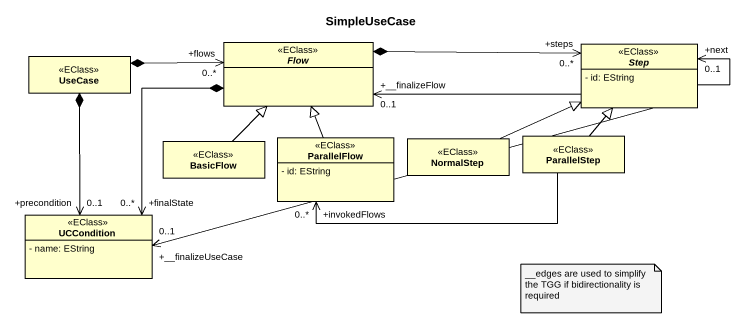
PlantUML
@startuml
title SimpleUseCase
hide circle
hide empty members
skinparam classAttributeIconSize 0
abstract class Flow <<EClass>>
class "UseCase" as UseCase_ <<EClass>>
abstract class Step <<EClass>> {
  - id: EString
}
class BasicFlow <<EClass>>
class ParallelFlow <<EClass>> {
  - id: EString
}
class NormalStep <<EClass>>
class ParallelStep <<EClass>>
class UCCondition <<EClass>> {
  - name: EString
}
Flow *-right-> "+steps\n0..*" Step
Flow *--> "+finalState\n0..*" UCCondition
UseCase_ *-right-> "+flows\n0..*" Flow
UseCase_ *--> "+precondition\n0..1" UCCondition
Step -left-> "+__finalizeFlow\n0..1" Flow
Step --> "+next\n0..1" Step
Step -left-> "+__finalizeUseCase\n0..1" UCCondition
BasicFlow -up-|> Flow
ParallelFlow -up-|> Flow
NormalStep -right-|> Step
ParallelStep -up-|> Step
ParallelStep -left-> "+invokedFlows\n0..*" ParallelFlow
note as N1
  ~__edges are used to simplify the TGG if bidirectionality is required
end note
@enduml
